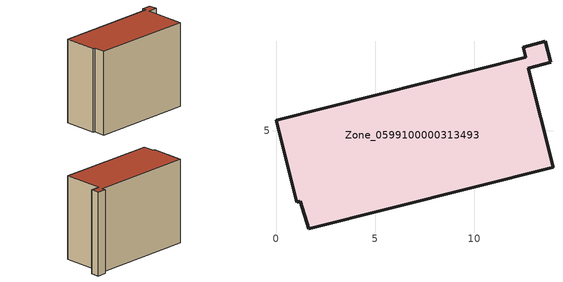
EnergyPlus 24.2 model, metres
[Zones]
Zone_0599100000313493
 floor ground (C_G): 1.22,1.45 1.03,1.4 0,5.53 12.59,8.71 12.46,9.22 13.58,9.5 13.85,8.45 12.73,8.16 13.97,3.17 1.65,0.07 z0
 wall outside (C_F): 1.03,1.4 1.22,1.45 1.65,0.07 13.97,3.17 12.73,8.16 13.85,8.45 13.58,9.5 12.46,9.22 12.59,8.71 0,5.53 1.03,1.4 z0:10.62
 roof outside (C_R): 1.22,1.45 1.65,0.07 13.97,3.17 12.73,8.16 13.85,8.45 13.58,9.5 12.46,9.22 12.59,8.71 0,5.53 1.03,1.4 z10.62
[BUILDING]
Pand.0599100000313493: North Axis=0; Terrain=City; Loads Convergence Tolerance Value=0.04; Temperature Convergence Tolerance Value=0.4; Solar Distribution=FullExterior; Maximum Number of Warmup Days=25; Minimum Number of Warmup Days=1
[Site:Location]
Rotterdam.The.Hague.AP_ZH_NLD Design_Conditions: Latitude=51.96; Longitude=4.45; Time Zone=1; Elevation=-4.5
[SITE:GROUNDTEMPERATURE:BUILDINGSURFACE]
18, 18, 18, 18, 18, 18, 18, 18, 18, 18, 18, 18
[MATERIAL] Thermal Absorptance=0.9; Solar Absorptance=0.7; Visible Absorptance=0.7
Name | Roughness | Thickness | Conductivity | Density | Specific Heat
G.TI.1992-2005 | MediumSmooth | 0.15 | 0.06 | 540 | 1210
F.TI.1992-2005 | Rough | 0.3 | 0.12 | 1920 | 840
R.TI.1992-2005 | MediumRough | 0.2 | 0.08 | 1500 | 1000
[CONSTRUCTION]
C_G: G.TI.1992-2005
C_F: F.TI.1992-2005
C_R: R.TI.1992-2005
[ZONE]
Zone_0599100000313493: Type=1; Multiplier=1; Ceiling Height=Autocalculate; Volume=Autocalculate; Floor Area=autocalculate; Part of Total Floor Area=Yes
[ZONEINFILTRATION:DESIGNFLOWRATE]
Infil_Zone_0599100000313493: Zone or ZoneList or Space or SpaceList=Zone_0599100000313493; Schedule=AlwaysOn; Design Flow Rate Calculation Method=Flow/Area; Flow Rate per Floor Area=0.0015; Constant Term Coefficient=1; Temperature Term Coefficient=0; Velocity Term Coefficient=0; Velocity Squared Term Coefficient=0
[HVACTEMPLATE:ZONE:IDEALLOADSAIRSYSTEM]
Zone_0599100000313493: Maximum Heating Supply Air Temperature=50; Minimum Cooling Supply Air Temperature=13; Maximum Heating Supply Air Humidity Ratio=0.0156; Minimum Cooling Supply Air Humidity Ratio=0.0077; Heating Limit=NoLimit; Cooling Limit=NoLimit; Dehumidification Control Type=ConstantSensibleHeatRatio; Cooling Sensible Heat Ratio=0.7; Dehumidification Setpoint=60; Humidification Control Type=None; Humidification Setpoint=30; Outdoor Air Method=None; Outdoor Air Flow Rate per Person=0.00944; Outdoor Air Flow Rate per Zone Floor Area=0; Outdoor Air Flow Rate per Zone=0; Demand Controlled Ventilation Type=None; Outdoor Air Economizer Type=NoEconomizer; Heat Recovery Type=None; Sensible Heat Recovery Effectiveness=0.7; Latent Heat Recovery Effectiveness=0.65
[ZONECONTROL:THERMOSTAT]
ThermostatControl_Zone_0599100000313493: Zone or ZoneList=Zone_0599100000313493; Control Type Schedule=DualSetpointControlType; Control 1=Thermostat_Zone_0599100000313493; Temperature Difference Between Cutout And Setpoint=0
[THERMOSTATSETPOINT:DUALSETPOINT]
Thermostat_Zone_0599100000313493: Heating Setpoint Temperature Schedule=HeatingSetpoint_Zone_0599100000313493; Cooling Setpoint Temperature Schedule=CoolingSetpoint_Zone_0599100000313493
[SCHEDULE:COMPACT]
HeatingSetpoint_Zone_0599100000313493: Through: 12/31, For: AllDays, Until: 24:00, 21
CoolingSetpoint_Zone_0599100000313493: Through: 12/31, For: AllDays, Until: 24:00, 24
DualSetpointControlType: Through: 12/31, For: AllDays, Until: 24:00, 4
AlwaysOn: Through: 12/31, For: AllDays, Until: 24:00, 1
